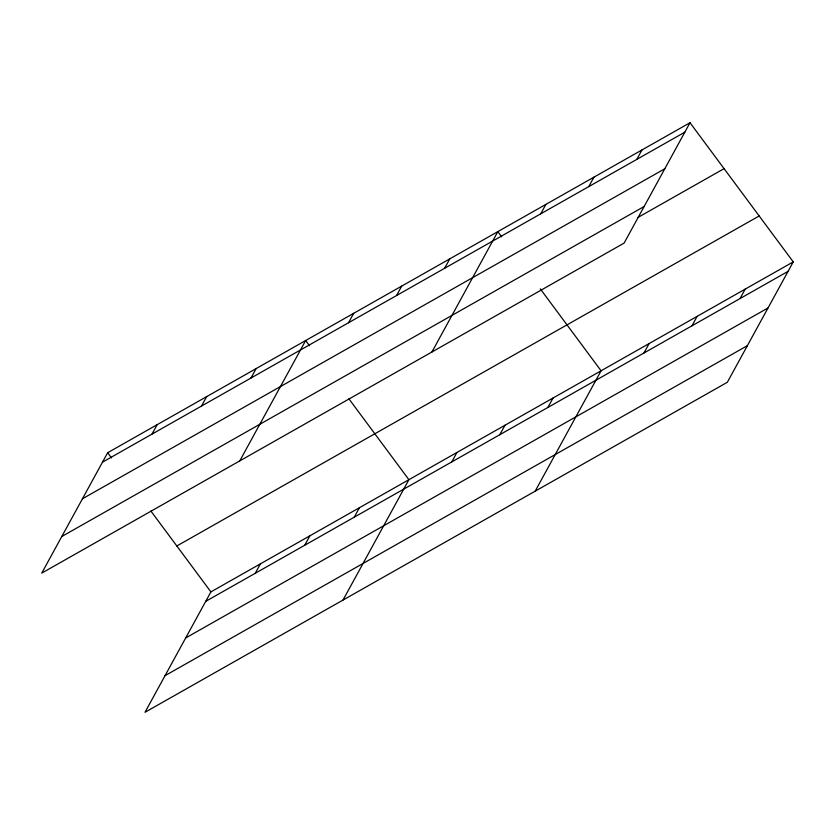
<?xml version="1.0" encoding="UTF-8"?>
<svg xmlns="http://www.w3.org/2000/svg" width="835" height="835" viewBox="0 0 835 835"><rect width="100%" height="100%" fill="white"/><g stroke="black" fill="none" stroke-linecap="round" stroke-linejoin="round"><path stroke-width="1.25" d="M690.002 122.724L107.652 452.737L41.75 573.113L624.1 243.1L690.002 122.724L793.25 261.887L727.348 382.263L144.998 712.276L210.9 591.9L793.25 261.887M151.98 434.137L157.147 424.681M201.475 406.081L206.652 396.635M250.98 378.036L256.147 368.579M239.749 460.91L305.652 340.534L309.524 345.753M348.519 322.759L353.696 313.302M396.562 295.527L401.739 286.081M255.228 573.301L260.405 563.855M444.606 268.306L449.783 258.85M304.723 545.245L309.9 535.799M431.925 352.005L497.827 231.629L501.699 236.848M354.228 517.199L359.405 507.753M540.694 213.854L545.871 204.398M342.997 600.073L408.899 479.697L348.884 398.796M588.738 186.623L593.915 177.177M451.766 461.922L456.943 452.476M636.781 159.401L641.958 149.945M499.81 434.691L504.987 425.245M547.854 407.47L553.031 398.024M535.172 491.168L601.075 370.792L540.297 288.868M643.942 353.017L649.119 343.571M691.985 325.796L697.162 316.34M740.029 298.565L745.206 289.119M102.475 462.183L684.825 132.17M82.435 498.787L664.785 168.774M61.79 536.508L644.14 206.495M638.044 217.403L724.07 168.649M176.832 545.975L759.182 215.962M205.734 601.346L788.073 271.344M185.683 637.961L768.033 307.948M165.038 675.672L747.388 345.659M107.652 452.737L111.525 457.956M150.885 511.01L210.9 591.9"/></g></svg>
